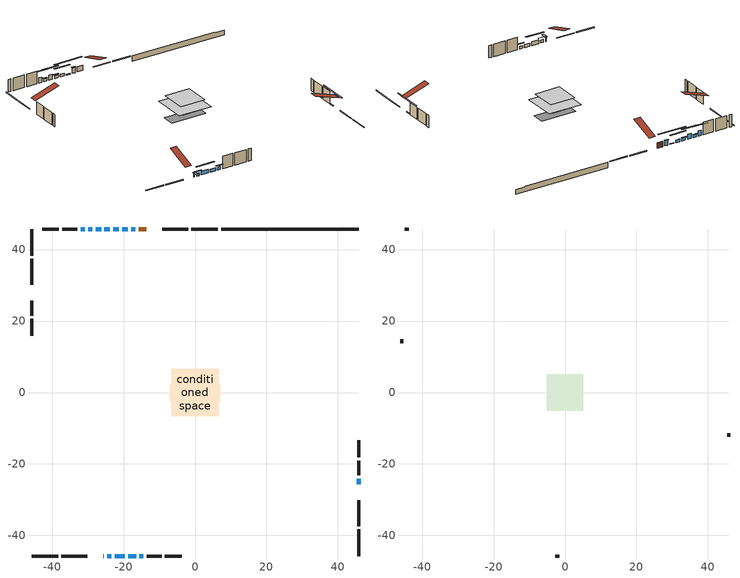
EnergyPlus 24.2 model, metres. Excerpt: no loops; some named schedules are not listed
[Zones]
conditioned space
 floor outside (Floor1 construction): -2.81,-2.81 -2.81,2.81 2.81,2.81 2.81,-2.81 z0.61
 floor adiabatic (AdiabaticFloorConstruction): -6.7,-6.7 -6.7,6.7 6.7,6.7 6.7,-6.7 z3.05
 floor foundation (Slab1 construction): -7.13,-2.47 -7.13,2.47 7.13,2.47 7.13,-2.47 z-1.52
 wall outside (RimJoist1 construction): 6.41,45.74 -1.02,45.74 / -45.74,-45.74 -38.31,-45.74 / -45.74,45.74 -45.74,38.31 / 45.74,-45.74 45.74,-38.31 z0.61:0.91
 wall outside (RimJoist2 construction): -1.95,45.74 -9.15,45.74 / -37.38,-45.74 -30.19,-45.74 / -45.74,37.38 -45.74,30.19 / 45.74,-37.38 45.74,-30.19 z0.61:0.91
 wall outside (AdiabaticWallConstruction 1): -13.61,45.74 -15.75,45.74 z0.61:2.64
 wall outside (AdiabaticWallConstruction): -25.72,-45.74 -25.46,-45.74 z0.61:2.14; -16.68,45.74 -17.9,45.74 / -30.78,45.74 -32,45.74 z0.61:2.69; -24.54,-45.74 -23.44,-45.74 / -15.57,-45.74 -14.48,-45.74 z0.61:1.73; -22.51,-45.74 -19.67,-45.74 z0.61:2.06; 45.74,-25.72 45.74,-24.15 / -18.82,45.74 -20.4,45.74 z0.61:0.92; -21.33,45.74 -22.88,45.74 / -23.8,45.74 -25.35,45.74 / -28.71,45.74 -29.85,45.74 z0.61:1.68; -26.28,45.74 -27.78,45.74 z0.61:2.59; -18.74,-45.74 -16.5,-45.74 z0.61:1.83
 wall outside (Wall1 construction): -32.93,45.74 -37.12,45.74 / -13.55,-45.74 -9.36,-45.74 / -45.74,25.72 -45.74,21.53 / 45.74,-23.22 45.74,-19.03 z0.61:5.49
 wall outside (Wall2 construction): -38.05,45.74 -42.8,45.74 / -8.43,-45.74 -3.69,-45.74 / -45.74,20.6 -45.74,15.85 / 45.74,-18.1 45.74,-13.35 z0.61:5.49
 wall foundation (FoundationWall1 construction): 7.34,45.74,-1.52 7.34,45.74,0.61 41.9,45.74,0.61 41.9,45.74,0.36 45.74,45.74,0.36 45.74,45.74,-1.52
 window (WindowConstruction 10): -25.72,-45.74 -25.46,-45.74 z0.61:2.13
 window (WindowConstruction 7): -16.68,45.74 -17.9,45.74 z0.61:2.69
 window (WindowConstruction 8): -24.53,-45.74 -23.44,-45.74 z0.61:1.73
 window (WindowConstruction 9): -22.51,-45.74 -19.67,-45.74 z0.61:2.06
 window (WindowConstruction 11): 45.74,-25.72 45.74,-24.15 z0.61:0.91
 window (WindowConstruction 12): -18.83,45.74 -20.4,45.74 z0.61:0.91
 window (WindowConstruction): -21.33,45.74 -22.88,45.74 z0.61:1.68
 window (WindowConstruction 1): -23.8,45.74 -25.35,45.74 z0.61:1.68
 window (WindowConstruction 2): -26.28,45.74 -27.78,45.74 z0.61:2.59
 window (WindowConstruction 3): -18.74,-45.74 -16.5,-45.74 z0.61:1.83
 window (WindowConstruction 4): -15.57,-45.74 -14.48,-45.74 z0.61:1.73
 window (WindowConstruction 5): -28.71,45.74 -29.85,45.74 z0.61:1.68
 window (WindowConstruction 6): -30.78,45.74 -32,45.74 z0.61:2.69
 door (Door): -13.62,45.74 -15.75,45.74 z0.61:2.64
 ceiling adiabatic (AdiabaticFloorConstruction): 6.7,-6.7 6.7,6.7 -6.7,6.7 -6.7,-6.7 z3.05
attic - vented
 floor to conditioned space (Floor2 construction Reversed): -5.08,-5.08 -5.08,5.08 5.08,5.08 5.08,-5.08 z5.49
 wall outside (Wall3 construction): -43.73,45.74 -44.81,45.74 / -2.76,-45.74 -1.67,-45.74 / -45.74,14.93 -45.74,13.84 / 45.74,-12.42 45.74,-11.34 z0.61:5.49
 roof outside (Roof1 construction): -12.69,45.74,5.49 -12.69,35.85,8.79 -10.08,35.85,8.79 -10.08,45.74,5.49; -26.65,-45.74,5.49 -26.65,-35.85,8.79 -29.26,-35.85,8.79 -29.26,-45.74,5.49; -45.74,26.65,5.49 -35.85,26.65,8.79 -35.85,29.26,8.79 -45.74,29.26,5.49; 45.74,-26.65,5.49 35.85,-26.65,8.79 35.85,-29.26,8.79 45.74,-29.26,5.49
shading: -25.16,-45.74 -26.02,-45.74 -26.02,-47.87 -25.16,-47.87 z2.43; -18.1,45.74 -16.48,45.74 -16.48,46.15 -18.1,46.15 z2.89; -22.53,-45.74 -25.45,-45.74 -25.45,-46.15 -22.53,-46.15 z2.64; -17.23,-45.74 -24.96,-45.74 -24.96,-46.15 -17.23,-46.15 z4.5; 45.74,-19.07 45.74,-30.8 46.15,-30.8 46.15,-19.07 z6; -25.48,45.74 -13.74,45.74 -13.74,46.15 -25.48,46.15 z6; -25.52,45.74 -18.69,45.74 -18.69,46.15 -25.52,46.15 z4.32; -25.65,45.74 -23.51,45.74 -23.51,46.15 -25.65,46.15 z1.98; -30.42,45.74 -23.64,45.74 -23.64,46.15 -30.42,46.15 z5.23; -13.57,-45.74 -16.48,-45.74 -16.48,-46.15 -13.57,-46.15 z2.64; -30.05,45.74 -28.51,45.74 -28.51,46.15 -30.05,46.15 z1.88; -34.44,45.74 -28.34,45.74 -28.34,46.15 -34.44,46.15 z5.13
[Building]
Building 1: Terrain=Suburbs
[Site:Location]
Toronto City Centre_ON: Latitude {deg}=43.63; Longitude {deg}=-79.39; Time Zone {hr}=-5; Elevation {m}=77; Keep Site Location Information=Yes
[Site:GroundTemperature:Shallow]
5.01852, 3.26908, 3.12898, 3.95918, 7.29196, 10.6092, 13.4851, 15.3069, 15.4617, 13.9799, 11.1774, 7.9619
[Site:WaterMainsTemperature]
Calculation Method=Schedule; Temperature Schedule=mains temperature schedule
[Material] Roughness=Rough; Thermal Absorptance=0.9
Name | Thickness {m} | Conductivity {W/m-K} | Density {kg/m3} | Specific Heat {J/kg-K} | Solar Absorptance | Visible Absorptance
asphalt or fiberglass shingles | 0.00635 | 0.162714 | 1121.4 | 1465.45 | 0.4 | 0.4
ceiling loosefill ins | 0.254 | 0.0480833 | 16.02 | 1046.75 | 0.7 | 0.7
ceiling stud and cavity | 0.1397 | 0.596506 | 65.682 | 1177.47 | 0.7 | 0.7
concrete 4.0 in. | 0.1016 | 1.803125 | 2242.8 | 837.4 | 0.7 | 0.7
concrete 8.0 in. | 0.2032 | 1.803125 | 2242.8 | 837.4 | 0.7 | 0.7
door material | 0.04445 | 0.053851 | 512.64 | 1214.23 | 0.7 | 0.7
exterior vertical ins | 0.0457286 | 0.029427 | 32.04 | 1214.23 | 0.7 | 0.7
floor covering | 0.0127 | 0.0433444 | 54.468 | 1339.84 | 0.6 | 0.6
floor rigid ins; rim joist rigid ins | 0.051816 | 0.029427 | 32.04 | 1214.23 | 0.7 | 0.7
floor rigid ins 1; wall rigid ins | 0.512978 | 0.029427 | 32.04 | 1214.23 | 0.7 | 0.7
floor stud and cavity | 0.1397 | 0.0852911 | 92.3553 | 1139.71 | 0.7 | 0.7
floor stud and cavity 1 | 0.1397 | 1.75129 | 37.0049 | 1207.88 | 0.7 | 0.7
furniture material conditioned space 1 | 0.1524 | 0.115458 | 640.8 | 1214.23 | 0.6 | 0.6
gypsum board | 0.0127 | 0.160291 | 801 | 837.4 | 0.6 | 0.6
gypsum board 1 | 0.0127 | 0.160291 | 801 | 837.4 | 0.7 | 0.7
osb sheathing 0.5 in. | 0.0127 | 0.115458 | 512.64 | 1214.23 | 0.7 | 0.7
osb sheathing 0.75 in. | 0.01905 | 0.115458 | 512.64 | 1214.23 | 0.7 | 0.7
osb sheathing 2.0 in. | 0.0508 | 0.115458 | 512.64 | 1214.23 | 0.7 | 0.7
rim joist stud and cavity | 0.0508 | 0.268173 | 125.044 | 1163.47 | 0.6 | 0.6
rim joist stud and cavity 1 | 0.0508 | 0.0293316 | 125.044 | 1163.47 | 0.6 | 0.6
wall stud and cavity | 0.1397 | 0.0818765 | 139.0536 | 1170.24 | 0.7 | 0.7
wall stud and cavity 1 | 0.1397 | 0.0934493 | 139.0536 | 1170.24 | 0.7 | 0.7
wall stud and cavity 2 | 0.0889 | 6.9971 | 50.32683 | 1063.81 | 0.6 | 0.6
wall stud and cavity 3 | 0.0889 | 0.380278 | 52.3479 | 1209.89 | 0.7 | 0.7
wall stud and cavity 4 | 0.0889 | 0.391764 | 83.0341 | 1211.67 | 0.7 | 0.7
wood siding | 0.0254 | 0.102417 | 544.68 | 1172.36 | 0.4 | 0.4
wood siding 1 | 0.00254 | 0.102417 | 544.68 | 1172.36 | 0.4 | 0.4
wood siding 2; wood siding 3; wood siding 4 | 0.0254 | 0.102417 | 544.68 | 1172.36 | 0.7 | 0.7
[WindowMaterial:SimpleGlazingSystem]
Name | U-Factor {W/m2-K} | Solar Heat Gain Coefficient
WindowMaterial | 2.91679 | 0.67
WindowMaterial 1 | 2.89181 | 0.69
WindowMaterial 2 | 2.89408 | 0.69
WindowMaterial 3 | 2.929848 | 0.66
WindowMaterial 4 | 2.90032 | 0.68
WindowMaterial 5 | 2.88386 | 0.7
WindowMaterial 6 | 3.00764 | 0.28
WindowMaterial 7 | 5.078971 | 0.59
[Construction]
AdiabaticFloorConstruction: floor stud and cavity 1, floor rigid ins 1, osb sheathing 0.75 in., floor covering
AdiabaticWallConstruction: wood siding 3, wall rigid ins, wall stud and cavity 3, gypsum board
AdiabaticWallConstruction 1: wood siding 4, wall rigid ins, wall stud and cavity 3, gypsum board
Door: door material
Floor1 construction: floor stud and cavity, floor rigid ins, osb sheathing 0.75 in., floor covering
Floor2 construction Reversed: gypsum board, ceiling stud and cavity, ceiling loosefill ins
FoundationWall1 construction: concrete 8.0 in., gypsum board 1
furniture construction conditioned space 1: furniture material conditioned space 1
PartitionWallConstruction: gypsum board, wall stud and cavity 4, gypsum board
RimJoist1 construction: wood siding 2, rim joist rigid ins, osb sheathing 2.0 in., rim joist stud and cavity
RimJoist2 construction: wood siding 2, osb sheathing 2.0 in., rim joist stud and cavity 1
Roof1 construction: asphalt or fiberglass shingles
Slab1 construction: concrete 4.0 in.
Wall1 construction: wood siding, osb sheathing 0.5 in., wall stud and cavity, gypsum board
Wall2 construction: wood siding, osb sheathing 0.5 in., wall stud and cavity 1, gypsum board
Wall3 construction: wood siding 1, wall stud and cavity 2
WindowConstruction; WindowConstruction 1: WindowMaterial
WindowConstruction 10: WindowMaterial 6
WindowConstruction 11; WindowConstruction 12: WindowMaterial 7
WindowConstruction 2: WindowMaterial 1
WindowConstruction 3: WindowMaterial 2
WindowConstruction 4; WindowConstruction 5; WindowConstruction 8: WindowMaterial 3
WindowConstruction 6; WindowConstruction 7: WindowMaterial 4
WindowConstruction 9: WindowMaterial 5
[Zone] Multiplier=1; Part of Total Floor Area=Yes
Name | Volume {m3}
attic - vented | 55.2706
conditioned space | 367.9
[Space]
Name | Zone | Volume {m3}
attic - vented 1 | attic - vented | 55.2706
conditioned space 1 | conditioned space | 367.9
[ZoneInfiltration:EffectiveLeakageArea]
infil attic - vented 1: Zone or Space=attic - vented 1; Schedule=Always On Discrete; Effective Air Leakage Area {cm2}=4346.11; Stack Coefficient=0.000568498; Wind Coefficient=1.61096e-05
[ZoneMixing]
whole house fan mix: Zone or Space=attic - vented; Schedule=Always On Continuous; Design Flow Rate Calculation Method=Flow/Zone; Design Flow Rate {m3/s}=0; Source Zone or Space=conditioned space
[SurfaceProperty:ExposedFoundationPerimeter]
Slab1: Exposed Perimeter Calculation Method=TotalExposedPerimeter; Total Exposed Perimeter {m}=38.406
[InternalMass] Zone or ZoneList=conditioned space; Space or SpaceList=conditioned space 1
Name | Construction | Surface Area {m2}
furniture mass conditioned space 1 | furniture construction conditioned space 1 | 112.644
partition wall mass | PartitionWallConstruction | 281.61
[Lights]
interior lighting: Zone or ZoneList or Space or SpaceList=conditioned space 1; Schedule=interior lighting schedule; Design Level Calculation Method=LightingLevel; Lighting Level {W}=343.2; Return Air Fraction=0; Fraction Radiant=0.6; Fraction Visible=0.2; Fraction Replaceable=1
[People]
occupants: Zone or ZoneList or Space or SpaceList=conditioned space 1; Number of People Schedule=occupants schedule; Number of People Calculation Method=People; Number of People=3; Fraction Radiant=0.314171; Sensible Heat Fraction=0.56303; Activity Level Schedule=occupants activity schedule; Carbon Dioxide Generation Rate {m3/s-W}=0; Enable ASHRAE 55 Comfort Warnings=No; Mean Radiant Temperature Calculation Type=EnclosureAveraged
[ElectricEquipment] Zone or ZoneList or Space or SpaceList=conditioned space 1; Design Level Calculation Method=EquipmentLevel
Name | Schedule | Design Level {W} | Fraction Latent | Fraction Radiant | Fraction Lost
clothes dryer | clothes dryer schedule | 140.772 | 0.015 | 0.081 | 0.85
clothes washer | clothes washer schedule | 32.1985 | 0.03 | 0.162 | 0.7
cooking range | cooking range schedule | 215.147 | 0.08 | 0.432 | 0.2
dishwasher | dishwasher schedule | 66.8632 | 0.3 | 0.18 | 0.4
fridge | fridge schedule | 72.9452 | 0 | 0.6 | 0
mech vent bath fan 0 | mech vent bath fan 0 schedule | 50.2 | 0 | 0 | 1
mech vent bath fan 1 | mech vent bath fan 1 schedule | 50.2 | 0 | 0 | 1
mech vent bath fan 2 | mech vent bath fan 2 schedule | 50.2 | 0 | 0 | 1
mech vent house fan | mech vent house fan schedule | 0 | 0 | 0 | 1
mech vent house fan cfis | mech vent house fan cfis schedule | 0 | 0 | 0 | 0
mech vent range fan 0 | mech vent range fan 0 schedule | 57 | 0 | 0 | 1
misc plug loads | misc plug loads schedule | 494.7 | 0.045 | 0.513 | 0.1
whole house fan | Always On Discrete | 0 | 0 | 0 | 1
[OtherEquipment] Zone or ZoneList or Space or SpaceList=conditioned space 1; Design Level Calculation Method=EquipmentLevel
Name | Fuel Type | Schedule | Design Level {W} | Fraction Latent | Fraction Radiant | Fraction Lost
clothes dryer 1 | Electricity | clothes dryer schedule | 0 | 0.015 | 0.081 | 0.85
cooking range 1 | Electricity | cooking range schedule | 0 | 0.08 | 0.432 | 0.2
general water use latent | None | general water use schedule | 62.594 | 1 | 0 | 0
general water use sensible | None | general water use schedule | -61.6891 | 0 | 0.6 | 0
mech vent house fan latent load | None | Always On Discrete | 0 | 1 | 0 | 0
mech vent house fan sensible load | None | Always On Discrete | 0 | 0 | 0 | 0
water heater energy adjustment1 | NaturalGas | Always On Discrete | 0.01 | 0 | 0 | 1
[ZoneInfiltration:DesignFlowRate] Zone or ZoneList or Space or SpaceList=conditioned space 1; Schedule=Always On Discrete; Design Flow Rate Calculation Method=Flow/Zone; Design Flow Rate {m3/s}=0
infil flow; natural vent flow; whole house fan flow
[AvailabilityManager:Scheduled]
central ac and furnace airloop Availability Manager: Schedule=Always On Discrete
[Foundation:Kiva]
Foundation Kiva 1: Initial Indoor Air Temperature {C}=18; Wall Height Above Grade {m}=0.609996; Wall Depth Below Slab {m}=0.2032; Custom Block Material Name 1=exterior vertical ins; Custom Block Depth 1 {m}=2.13; Custom Block X Position 1 {m}=0.2159; Custom Block Z Position 1 {m}=0
[Foundation:Kiva:Settings]
Soil Conductivity {W/m-K}=0.849921; Soil Density {kg/m3}=1842.3; Soil Specific Heat {J/kg-K}=418.7; Ground Solar Absorptivity=0.9; Ground Thermal Absorptivity=0.9; Ground Surface Roughness {m}=0.03; Far-Field Width {m}=40; Deep-Ground Boundary Condition=ZeroFlux; Deep-Ground Depth {m}=40; Minimum Cell Dimension {m}=0.2; Maximum Cell Growth Coefficient=3; Simulation Timestep=Timestep
[Exterior:Lights]
exterior lighting: Schedule=exterior lighting schedule; Design Level {W}=75.6
[EnergyManagementSystem:GlobalVariable]
central_ac_and_furnace_airloop_Fan_RTF
infil_program_Qfan
infil_program_Qinf
natural_vent_program_Qnv
natural_vent_program_Qwhf
[EnergyManagementSystem:Sensor]
Name | Output:Variable or Output:Meter Index Key | Output:Variable or Output:Meter
airflow_gain | infil flow | Infiltration Sensible Heat Gain Energy
airflow_gain_1 | natural vent flow | Infiltration Sensible Heat Gain Energy
airflow_gain_2 | whole house fan flow | Infiltration Sensible Heat Gain Energy
airflow_loss | infil flow | Infiltration Sensible Heat Loss Energy
airflow_loss_1 | natural vent flow | Infiltration Sensible Heat Loss Energy
airflow_loss_2 | whole house fan flow | Infiltration Sensible Heat Loss Energy
clg_load_cond |  | Cooling:EnergyTransfer:Zone:CONDITIONED SPACE
clg_sp_s; clg_sp_s_1 | cooling setpoint | Schedule Value
clothes_dryer_exhaust_0_sch_s | clothes dryer exhaust 0 schedule | Schedule Value
cool_season | cooling season schedule | Schedule Value
htg_load_cond |  | Heating:EnergyTransfer:Zone:CONDITIONED SPACE
htg_sp_s; htg_sp_s_1 | heating setpoint | Schedule Value
ig_ee_conv | clothes dryer | Electric Equipment Convective Heating Energy
ig_ee_conv_2 | cooking range | Electric Equipment Convective Heating Energy
ig_ee_conv_4 | fridge | Electric Equipment Convective Heating Energy
ig_ee_conv_5 | misc plug loads | Electric Equipment Convective Heating Energy
ig_ee_conv_6 | whole house fan | Electric Equipment Convective Heating Energy
ig_ee_rad | clothes dryer | Electric Equipment Radiant Heating Energy
ig_ee_rad_2 | cooking range | Electric Equipment Radiant Heating Energy
ig_ee_rad_4 | fridge | Electric Equipment Radiant Heating Energy
ig_ee_rad_5 | misc plug loads | Electric Equipment Radiant Heating Energy
ig_ee_rad_6 | whole house fan | Electric Equipment Radiant Heating Energy
ig_lgt_conv | interior lighting | Lights Convective Heating Energy
ig_lgt_rad | interior lighting | Lights Radiant Heating Energy
ig_lgt_vis | interior lighting | Lights Visible Radiation Heating Energy
ig_oe_conv | clothes dryer 1 | Other Equipment Convective Heating Energy
ig_oe_conv_1 | cooking range 1 | Other Equipment Convective Heating Energy
ig_oe_conv_2 | general water use latent | Other Equipment Convective Heating Energy
ig_oe_conv_3 | general water use sensible | Other Equipment Convective Heating Energy
ig_oe_conv_4 | water heater energy adjustment1 | Other Equipment Convective Heating Energy
ig_oe_rad | clothes dryer 1 | Other Equipment Radiant Heating Energy
ig_oe_rad_1 | cooking range 1 | Other Equipment Radiant Heating Energy
ig_oe_rad_2 | general water use latent | Other Equipment Radiant Heating Energy
ig_oe_rad_3 | general water use sensible | Other Equipment Radiant Heating Energy
ig_oe_rad_4 | water heater energy adjustment1 | Other Equipment Radiant Heating Energy
ig_ppl_conv | occupants | People Convective Heating Energy
ig_ppl_rad | occupants | People Radiant Heating Energy
im_conv | furniture mass conditioned space 1 | Surface Inside Face Convection Heat Gain Energy
im_conv_1 | partition wall mass | Surface Inside Face Convection Heat Gain Energy
im_ig | furniture mass conditioned space 1 | Surface Inside Face Internal Gains Radiation Heat Gain Energy
im_ig_1 | partition wall mass | Surface Inside Face Internal Gains Radiation Heat Gain Energy
im_lgt | furniture mass conditioned space 1 | Surface Inside Face Lights Radiation Heat Gain Energy
im_lgt_1 | partition wall mass | Surface Inside Face Lights Radiation Heat Gain Energy
im_sol | furniture mass conditioned space 1 | Surface Inside Face Solar Radiation Heat Gain Energy
im_sol_1 | partition wall mass | Surface Inside Face Solar Radiation Heat Gain Energy
im_surf | furniture mass conditioned space 1 | Surface Inside Face Net Surface Thermal Radiation Heat Gain Energy
im_surf_1 | partition wall mass | Surface Inside Face Net Surface Thermal Radiation Heat Gain Energy
mech_vent_bath_fan_0_sch_s | mech vent bath fan 0 schedule | Schedule Value
mech_vent_bath_fan_1_sch_s | mech vent bath fan 1 schedule | Schedule Value
mech_vent_bath_fan_2_sch_s | mech vent bath fan 2 schedule | Schedule Value
mech_vent_range_fan_0_sch_s | mech vent range fan 0 schedule | Schedule Value
mv_conv | mech vent bath fan 0 | Electric Equipment Convective Heating Energy
mv_conv_1 | mech vent bath fan 1 | Electric Equipment Convective Heating Energy
mv_conv_2 | mech vent bath fan 2 | Electric Equipment Convective Heating Energy
mv_conv_3 | mech vent house fan | Electric Equipment Convective Heating Energy
mv_conv_4 | mech vent house fan cfis | Electric Equipment Convective Heating Energy
mv_conv_5 | mech vent range fan 0 | Electric Equipment Convective Heating Energy
mv_conv_6 | mech vent house fan latent load | Other Equipment Convective Heating Energy
mv_conv_7 | mech vent house fan sensible load | Other Equipment Convective Heating Energy
mv_rad | mech vent bath fan 0 | Electric Equipment Radiant Heating Energy
mv_rad_1 | mech vent bath fan 1 | Electric Equipment Radiant Heating Energy
mv_rad_2 | mech vent bath fan 2 | Electric Equipment Radiant Heating Energy
mv_rad_3 | mech vent house fan | Electric Equipment Radiant Heating Energy
mv_rad_4 | mech vent house fan cfis | Electric Equipment Radiant Heating Energy
mv_rad_5 | mech vent range fan 0 | Electric Equipment Radiant Heating Energy
mv_rad_6 | mech vent house fan latent load | Other Equipment Radiant Heating Energy
mv_rad_7 | mech vent house fan sensible load | Other Equipment Radiant Heating Energy
natural_vent_s | natural vent schedule | Schedule Value
out_pb_s |  | Site Outdoor Air Barometric Pressure
out_wt_s |  | Site Outdoor Air Humidity Ratio
site_vw_s |  | Site Wind Speed
ss_back_out | Window1 | Surface Window Shortwave from Zone Back Out Window Heat Transfer Rate
ss_back_out_1 | Window10 | Surface Window Shortwave from Zone Back Out Window Heat Transfer Rate
ss_back_out_10 | Window7 | Surface Window Shortwave from Zone Back Out Window Heat Transfer Rate
ss_back_out_11 | Window8 | Surface Window Shortwave from Zone Back Out Window Heat Transfer Rate
ss_back_out_12 | Window9 | Surface Window Shortwave from Zone Back Out Window Heat Transfer Rate
ss_back_out_2 | Window11 | Surface Window Shortwave from Zone Back Out Window Heat Transfer Rate
ss_back_out_3 | Window12 | Surface Window Shortwave from Zone Back Out Window Heat Transfer Rate
ss_back_out_4 | Window13 | Surface Window Shortwave from Zone Back Out Window Heat Transfer Rate
ss_back_out_5 | Window15 | Surface Window Shortwave from Zone Back Out Window Heat Transfer Rate
ss_back_out_6 | Window3 | Surface Window Shortwave from Zone Back Out Window Heat Transfer Rate
ss_back_out_7 | Window4 | Surface Window Shortwave from Zone Back Out Window Heat Transfer Rate
ss_back_out_8 | Window5 | Surface Window Shortwave from Zone Back Out Window Heat Transfer Rate
ss_back_out_9 | Window6 | Surface Window Shortwave from Zone Back Out Window Heat Transfer Rate
ss_conv | Door1 | Surface Inside Face Convection Heat Gain Energy
ss_conv_1 | Window1 | Surface Inside Face Convection Heat Gain Energy
ss_conv_10 | Window6 | Surface Inside Face Convection Heat Gain Energy
ss_conv_11 | Window7 | Surface Inside Face Convection Heat Gain Energy
ss_conv_12 | Window8 | Surface Inside Face Convection Heat Gain Energy
ss_conv_13 | Window9 | Surface Inside Face Convection Heat Gain Energy
ss_conv_2 | Window10 | Surface Inside Face Convection Heat Gain Energy
ss_conv_3 | Window11 | Surface Inside Face Convection Heat Gain Energy
ss_conv_4 | Window12 | Surface Inside Face Convection Heat Gain Energy
ss_conv_5 | Window13 | Surface Inside Face Convection Heat Gain Energy
ss_conv_6 | Window15 | Surface Inside Face Convection Heat Gain Energy
ss_conv_7 | Window3 | Surface Inside Face Convection Heat Gain Energy
ss_conv_8 | Window4 | Surface Inside Face Convection Heat Gain Energy
ss_conv_9 | Window5 | Surface Inside Face Convection Heat Gain Energy
ss_ig | Door1 | Surface Inside Face Internal Gains Radiation Heat Gain Energy
ss_ig_1 | Window1 | Surface Inside Face Internal Gains Radiation Heat Gain Energy
ss_ig_10 | Window6 | Surface Inside Face Internal Gains Radiation Heat Gain Energy
ss_ig_11 | Window7 | Surface Inside Face Internal Gains Radiation Heat Gain Energy
ss_ig_12 | Window8 | Surface Inside Face Internal Gains Radiation Heat Gain Energy
ss_ig_13 | Window9 | Surface Inside Face Internal Gains Radiation Heat Gain Energy
ss_ig_2 | Window10 | Surface Inside Face Internal Gains Radiation Heat Gain Energy
ss_ig_3 | Window11 | Surface Inside Face Internal Gains Radiation Heat Gain Energy
ss_ig_4 | Window12 | Surface Inside Face Internal Gains Radiation Heat Gain Energy
ss_ig_5 | Window13 | Surface Inside Face Internal Gains Radiation Heat Gain Energy
ss_ig_6 | Window15 | Surface Inside Face Internal Gains Radiation Heat Gain Energy
ss_ig_7 | Window3 | Surface Inside Face Internal Gains Radiation Heat Gain Energy
ss_ig_8 | Window4 | Surface Inside Face Internal Gains Radiation Heat Gain Energy
ss_ig_9 | Window5 | Surface Inside Face Internal Gains Radiation Heat Gain Energy
ss_lgt | Door1 | Surface Inside Face Lights Radiation Heat Gain Energy
ss_sol | Door1 | Surface Inside Face Solar Radiation Heat Gain Energy
ss_surf | Door1 | Surface Inside Face Net Surface Thermal Radiation Heat Gain Energy
ss_surf_1 | Window1 | Surface Inside Face Net Surface Thermal Radiation Heat Gain Energy
ss_surf_10 | Window6 | Surface Inside Face Net Surface Thermal Radiation Heat Gain Energy
ss_surf_11 | Window7 | Surface Inside Face Net Surface Thermal Radiation Heat Gain Energy
ss_surf_12 | Window8 | Surface Inside Face Net Surface Thermal Radiation Heat Gain Energy
ss_surf_13 | Window9 | Surface Inside Face Net Surface Thermal Radiation Heat Gain Energy
ss_surf_2 | Window10 | Surface Inside Face Net Surface Thermal Radiation Heat Gain Energy
ss_surf_3 | Window11 | Surface Inside Face Net Surface Thermal Radiation Heat Gain Energy
ss_surf_4 | Window12 | Surface Inside Face Net Surface Thermal Radiation Heat Gain Energy
ss_surf_5 | Window13 | Surface Inside Face Net Surface Thermal Radiation Heat Gain Energy
ss_surf_6 | Window15 | Surface Inside Face Net Surface Thermal Radiation Heat Gain Energy
ss_surf_7 | Window3 | Surface Inside Face Net Surface Thermal Radiation Heat Gain Energy
ss_surf_8 | Window4 | Surface Inside Face Net Surface Thermal Radiation Heat Gain Energy
ss_surf_9 | Window5 | Surface Inside Face Net Surface Thermal Radiation Heat Gain Energy
ss_trans_in | Window1 | Surface Window Transmitted Solar Radiation Rate
ss_trans_in_1 | Window10 | Surface Window Transmitted Solar Radiation Rate
ss_trans_in_10 | Window7 | Surface Window Transmitted Solar Radiation Rate
ss_trans_in_11 | Window8 | Surface Window Transmitted Solar Radiation Rate
ss_trans_in_12 | Window9 | Surface Window Transmitted Solar Radiation Rate
ss_trans_in_2 | Window11 | Surface Window Transmitted Solar Radiation Rate
ss_trans_in_3 | Window12 | Surface Window Transmitted Solar Radiation Rate
ss_trans_in_4 | Window13 | Surface Window Transmitted Solar Radiation Rate
ss_trans_in_5 | Window15 | Surface Window Transmitted Solar Radiation Rate
ss_trans_in_6 | Window3 | Surface Window Transmitted Solar Radiation Rate
ss_trans_in_7 | Window4 | Surface Window Transmitted Solar Radiation Rate
ss_trans_in_8 | Window5 | Surface Window Transmitted Solar Radiation Rate
ss_trans_in_9 | Window6 | Surface Window Transmitted Solar Radiation Rate
